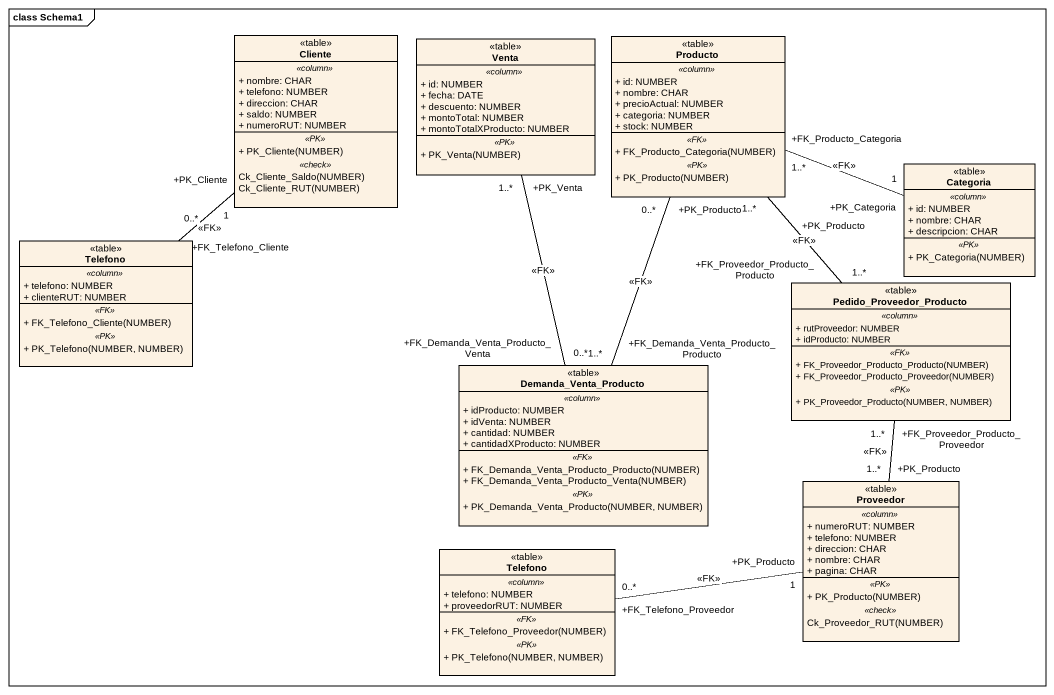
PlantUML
@startuml
mainframe class Schema1
hide circle
hide empty members
skinparam classAttributeIconSize 0
class Cliente <<table>> {
  .. <<column>> ..
  + nombre: CHAR
  + telefono: NUMBER
  + direccion: CHAR
  + saldo: NUMBER
  + numeroRUT: NUMBER
  .. <<PK>> ..
  + PK_Cliente(NUMBER)
  .. <<check>> ..
  Ck_Cliente_Saldo(NUMBER)
  Ck_Cliente_RUT(NUMBER)
}
class Venta <<table>> {
  .. <<column>> ..
  + id: NUMBER
  + fecha: DATE
  + descuento: NUMBER
  + montoTotal: NUMBER
  + montoTotalXProducto: NUMBER
  .. <<PK>> ..
  + PK_Venta(NUMBER)
}
class Producto <<table>> {
  .. <<column>> ..
  + id: NUMBER
  + nombre: CHAR
  + precioActual: NUMBER
  + categoria: NUMBER
  + stock: NUMBER
  .. <<FK>> ..
  + FK_Producto_Categoria(NUMBER)
  .. <<PK>> ..
  + PK_Producto(NUMBER)
}
class Categoria <<table>> {
  .. <<column>> ..
  + id: NUMBER
  + nombre: CHAR
  + descripcion: CHAR
  .. <<PK>> ..
  + PK_Categoria(NUMBER)
}
class Telefono <<table>> {
  .. <<column>> ..
  + telefono: NUMBER
  + clienteRUT: NUMBER
  .. <<FK>> ..
  + FK_Telefono_Cliente(NUMBER)
  .. <<PK>> ..
  + PK_Telefono(NUMBER, NUMBER)
}
class Pedido_Proveedor_Producto <<table>> {
  .. <<column>> ..
  + rutProveedor: NUMBER
  + idProducto: NUMBER
  .. <<FK>> ..
  + FK_Proveedor_Producto_Producto(NUMBER)
  + FK_Proveedor_Producto_Proveedor(NUMBER)
  .. <<PK>> ..
  + PK_Proveedor_Producto(NUMBER, NUMBER)
}
class Demanda_Venta_Producto <<table>> {
  .. <<column>> ..
  + idProducto: NUMBER
  + idVenta: NUMBER
  + cantidad: NUMBER
  + cantidadXProducto: NUMBER
  .. <<FK>> ..
  + FK_Demanda_Venta_Producto_Producto(NUMBER)
  + FK_Demanda_Venta_Producto_Venta(NUMBER)
  .. <<PK>> ..
  + PK_Demanda_Venta_Producto(NUMBER, NUMBER)
}
class Proveedor <<table>> {
  .. <<column>> ..
  + numeroRUT: NUMBER
  + telefono: NUMBER
  + direccion: CHAR
  + nombre: CHAR
  + pagina: CHAR
  .. <<PK>> ..
  + PK_Producto(NUMBER)
  .. <<check>> ..
  Ck_Proveedor_RUT(NUMBER)
}
class "Telefono" as Telefono_2 <<table>> {
  .. <<column>> ..
  + telefono: NUMBER
  + proveedorRUT: NUMBER
  .. <<FK>> ..
  + FK_Telefono_Proveedor(NUMBER)
  .. <<PK>> ..
  + PK_Telefono(NUMBER, NUMBER)
}
Producto "+FK_Producto_Categoria\n1..*" -right- "+PK_Categoria\n1" Categoria : <<FK>>
Telefono "+FK_Telefono_Cliente\n0..*" -up- "+PK_Cliente\n1" Cliente : <<FK>>
Pedido_Proveedor_Producto "+FK_Proveedor_Producto_Producto\n1..*" -up- "+PK_Producto\n1..*" Producto : <<FK>>
Pedido_Proveedor_Producto "+FK_Proveedor_Producto_Proveedor\n1..*" -- "+PK_Producto\n1..*" Proveedor : <<FK>>
Demanda_Venta_Producto "+FK_Demanda_Venta_Producto_Venta\n0..*" -up- "+PK_Venta\n1..*" Venta : <<FK>>
Demanda_Venta_Producto "+FK_Demanda_Venta_Producto_Producto\n1..*" -up- "+PK_Producto\n0..*" Producto : <<FK>>
Telefono_2 "+FK_Telefono_Proveedor\n0..*" -right- "+PK_Producto\n1" Proveedor : <<FK>>
@enduml
